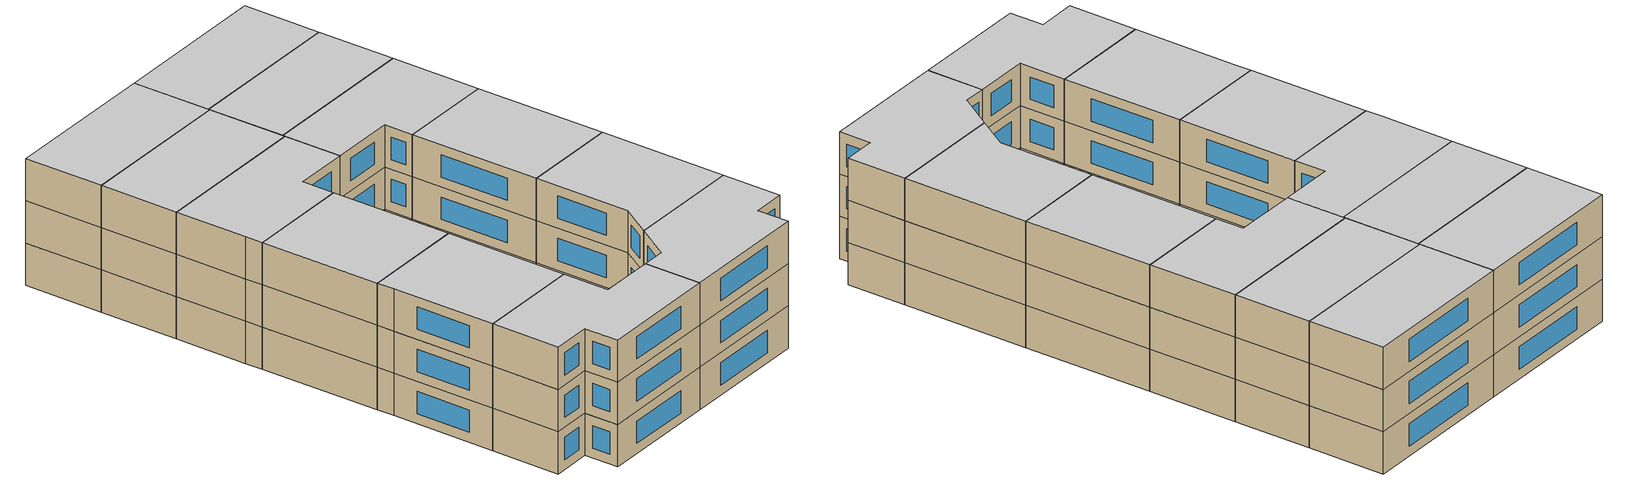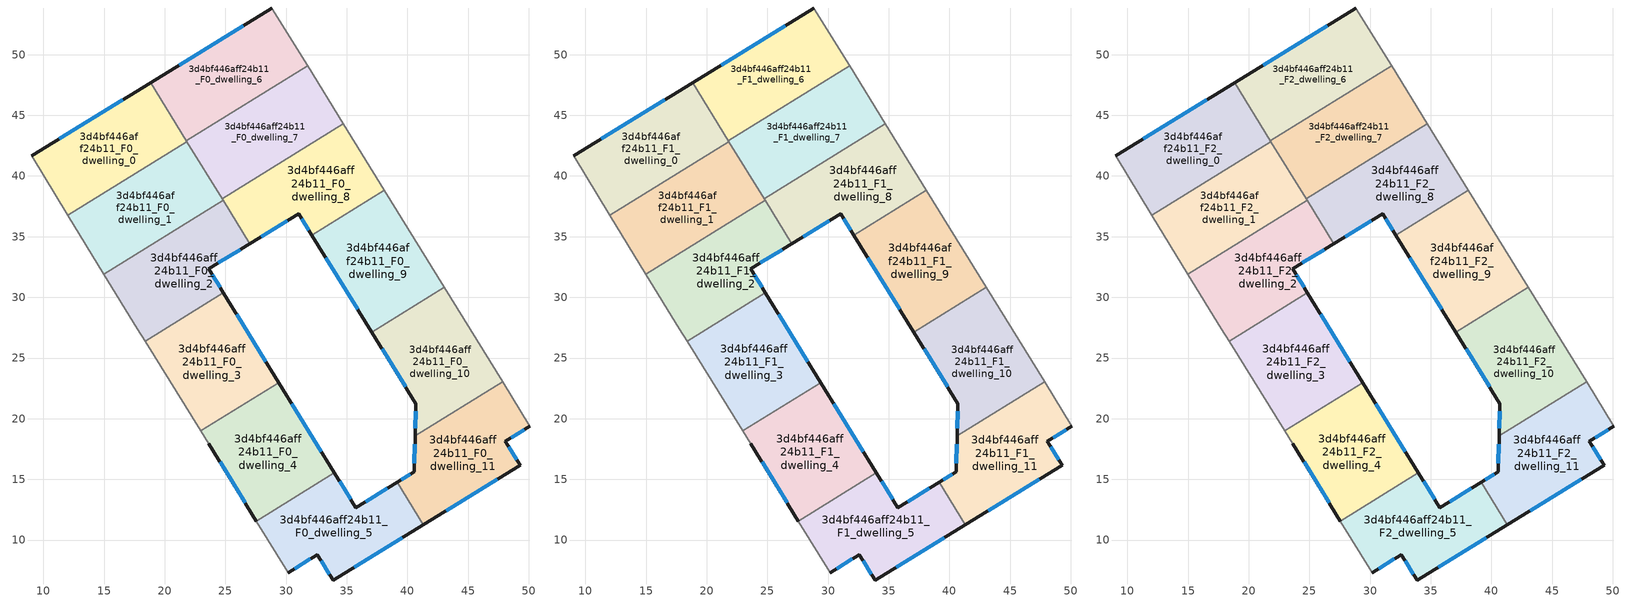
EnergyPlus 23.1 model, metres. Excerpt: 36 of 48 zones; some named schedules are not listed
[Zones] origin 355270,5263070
3d4bf446aff24b11_F0_dwelling_0
 floor ground (EU_floor_Construction): 18.84,47.7 21.83,42.84 12.01,36.78 9.03,41.66 z0
 wall outside (EU_wall_Construction): 18.84,47.7 9.03,41.66 z0:3
 wall to 3d4bf446aff24b11_F0_dwelling_1 (EU_wall_Construction): 12.01,36.78 21.83,42.84 z0:3
 wall adiabatic (EU_wall_Construction): 9.03,41.66 12.01,36.78 z0:3
 wall to 3d4bf446aff24b11_F0_dwelling_6 (EU_wall_Construction): 21.79,42.91 18.84,47.7 z0:3
 wall to 3d4bf446aff24b11_F0_dwelling_7 (EU_wall_Construction): 21.83,42.84 21.79,42.91 z0:3
 window (EU_Window_Construction): 16.53,46.28 11.33,43.08 z0.7:2.3
3d4bf446aff24b11_F0_dwelling_1
 floor ground (EU_floor_Construction): 21.83,42.84 24.83,37.99 14.99,31.92 12.01,36.78 z0
 wall adiabatic (EU_wall_Construction): 12.01,36.78 14.99,31.92 z0:3
 wall to 3d4bf446aff24b11_F0_dwelling_2 (EU_wall_Construction): 14.99,31.92 24.83,37.99 z0:3
 wall to 3d4bf446aff24b11_F0_dwelling_7 (EU_wall_Construction): 24.74,38.14 21.83,42.84 z0:3
 wall to 3d4bf446aff24b11_F0_dwelling_8 (EU_wall_Construction): 24.83,37.99 24.74,38.14 z0:3
3d4bf446aff24b11_F0_dwelling_10
 floor ground (EU_floor_Construction): 43.04,30.82 47.85,23.03 40.64,18.58 40.7,21.25 37.07,27.14 z0
 wall outside (EU_wall_Construction): 37.07,27.14 40.7,21.25 40.64,18.58 z0:3
 wall adiabatic (EU_wall_Construction): 47.85,23.03 43.04,30.82 z0:3
 wall to 3d4bf446aff24b11_F0_dwelling_11 (EU_wall_Construction): 40.64,18.58 47.85,23.03 z0:3
 wall to 3d4bf446aff24b11_F0_dwelling_9 (EU_wall_Construction): 43.04,30.82 37.07,27.14 z0:3
 window (EU_Window_Construction): 40.69,20.62 40.65,19.21 / 37.92,25.75 39.85,22.63 z0.7:2.3
3d4bf446aff24b11_F0_dwelling_11
 floor ground (EU_floor_Construction): 47.85,23.03 50.1,19.37 48.08,18.13 49.3,16.17 41.31,11.27 39.16,14.76 40.56,15.62 40.64,18.58 z0
 wall outside (EU_wall_Construction): 40.64,18.58 40.56,15.62 39.16,14.76 / 41.31,11.27 49.3,16.17 48.08,18.13 50.1,19.37 z0:3
 wall adiabatic (EU_wall_Construction): 50.1,19.37 47.85,23.03 z0:3
 wall to 3d4bf446aff24b11_F0_dwelling_5 (EU_wall_Construction): 39.16,14.76 41.31,11.27 z0:3
 window (EU_Window_Construction): 40.23,15.42 39.49,14.96 / 40.62,17.89 40.58,16.32 / 48.56,18.42 49.63,19.08 / 49.02,16.63 48.37,17.67 / 43.19,12.42 47.43,15.01 z0.7:2.3
3d4bf446aff24b11_F0_dwelling_2
 floor ground (EU_floor_Construction): 24.83,37.99 27.02,34.43 23.62,32.35 24.84,30.37 18.39,26.38 17.74,27.42 14.99,31.92 z0
 wall outside (EU_wall_Construction): 24.84,30.37 23.62,32.35 27.02,34.43 z0:3
 wall to 3d4bf446aff24b11_F0_dwelling_3 (EU_wall_Construction): 18.39,26.38 24.84,30.37 z0:3
 wall adiabatic (EU_wall_Construction): 14.99,31.92 17.74,27.42 18.39,26.38 z0:3
 wall to 3d4bf446aff24b11_F0_dwelling_8 (EU_wall_Construction): 27.02,34.43 24.83,37.99 z0:3
 window (EU_Window_Construction): 24.42,32.83 26.23,33.94 / 24.56,30.83 23.91,31.88 z0.7:2.3
3d4bf446aff24b11_F0_dwelling_3
 floor ground (EU_floor_Construction): 24.84,30.37 29.42,22.96 22.99,18.99 18.39,26.38 z0
 wall outside (EU_wall_Construction): 29.42,22.96 24.84,30.37 z0:3
 wall to 3d4bf446aff24b11_F0_dwelling_4 (EU_wall_Construction): 22.99,18.99 29.42,22.96 z0:3
 wall adiabatic (EU_wall_Construction): 18.39,26.38 22.99,18.99 z0:3
 window (EU_Window_Construction): 28.34,24.7 25.92,28.63 z0.7:2.3
3d4bf446aff24b11_F0_dwelling_4
 floor ground (EU_floor_Construction): 29.42,22.96 33.99,15.53 27.55,11.56 23.64,17.95 22.99,18.99 z0
 wall outside (EU_wall_Construction): 33.99,15.53 29.42,22.96 / 23.64,17.95 27.55,11.56 z0:3
 wall to 3d4bf446aff24b11_F0_dwelling_5 (EU_wall_Construction): 27.55,11.56 33.99,15.53 z0:3
 wall adiabatic (EU_wall_Construction): 22.99,18.99 23.64,17.95 z0:3
 window (EU_Window_Construction): 32.92,17.28 30.49,21.21 / 24.56,16.45 26.64,13.06 z0.7:2.3
3d4bf446aff24b11_F0_dwelling_5
 floor ground (EU_floor_Construction): 39.16,14.76 41.31,11.27 33.88,6.71 32.58,8.81 30.16,7.3 27.55,11.56 33.99,15.53 35.76,12.67 z0
 wall outside (EU_wall_Construction): 39.16,14.76 35.76,12.67 33.99,15.53 / 30.16,7.3 32.58,8.81 33.88,6.71 41.31,11.27 z0:3
 wall adiabatic (EU_wall_Construction): 27.55,11.56 30.16,7.3 z0:3
 window (EU_Window_Construction): 35.34,13.35 34.41,14.86 / 38.36,14.27 36.56,13.17 / 35.62,7.78 39.57,10.2 / 32.88,8.31 33.57,7.2 / 30.73,7.65 32.01,8.45 z0.7:2.3
3d4bf446aff24b11_F0_dwelling_6
 floor ground (EU_floor_Construction): 28.83,53.84 31.78,49.07 21.79,42.91 18.84,47.7 z0
 wall outside (EU_wall_Construction): 28.83,53.84 18.84,47.7 z0:3
 wall to 3d4bf446aff24b11_F0_dwelling_7 (EU_wall_Construction): 21.79,42.91 31.78,49.07 z0:3
 wall adiabatic (EU_wall_Construction): 31.78,49.07 28.83,53.84 z0:3
 window (EU_Window_Construction): 26.49,52.4 21.19,49.14 z0.7:2.3
3d4bf446aff24b11_F0_dwelling_7
 floor ground (EU_floor_Construction): 31.78,49.07 34.72,44.3 24.74,38.14 21.79,42.91 z0
 wall adiabatic (EU_wall_Construction): 34.72,44.3 31.78,49.07 z0:3
 wall to 3d4bf446aff24b11_F0_dwelling_8 (EU_wall_Construction): 24.74,38.14 34.72,44.3 z0:3
3d4bf446aff24b11_F0_dwelling_8
 floor ground (EU_floor_Construction): 34.72,44.3 38.11,38.81 32.14,35.12 31.04,36.89 27.02,34.43 24.74,38.14 z0
 wall outside (EU_wall_Construction): 27.02,34.43 31.04,36.89 32.14,35.12 z0:3
 wall adiabatic (EU_wall_Construction): 38.11,38.81 34.72,44.3 z0:3
 wall to 3d4bf446aff24b11_F0_dwelling_9 (EU_wall_Construction): 32.14,35.12 38.11,38.81 z0:3
 window (EU_Window_Construction): 31.3,36.47 31.88,35.54 / 27.97,35.01 30.1,36.31 z0.7:2.3
3d4bf446aff24b11_F0_dwelling_9
 floor ground (EU_floor_Construction): 38.11,38.81 43.04,30.82 37.07,27.14 32.14,35.12 z0
 wall outside (EU_wall_Construction): 32.14,35.12 37.07,27.14 z0:3
 wall adiabatic (EU_wall_Construction): 43.04,30.82 38.11,38.81 z0:3
 window (EU_Window_Construction): 33.29,33.25 35.91,29.01 z0.7:2.3
3d4bf446aff24b11_F1_dwelling_0
 floor to 3d4bf446aff24b11_F0_dwelling_0 (EU_floor_Construction): 18.84,47.7 21.83,42.84 12.01,36.78 9.03,41.66 z3
 wall outside (EU_wall_Construction): 18.84,47.7 9.03,41.66 z3:6
 wall to 3d4bf446aff24b11_F1_dwelling_1 (EU_wall_Construction): 12.01,36.78 21.83,42.84 z3:6
 wall adiabatic (EU_wall_Construction): 9.03,41.66 12.01,36.78 z3:6
 wall to 3d4bf446aff24b11_F1_dwelling_6 (EU_wall_Construction): 21.79,42.91 18.84,47.7 z3:6
 wall to 3d4bf446aff24b11_F1_dwelling_7 (EU_wall_Construction): 21.83,42.84 21.79,42.91 z3:6
 window (EU_Window_Construction): 16.53,46.28 11.33,43.08 z3.7:5.3
3d4bf446aff24b11_F1_dwelling_1
 floor to 3d4bf446aff24b11_F0_dwelling_1 (EU_floor_Construction): 21.83,42.84 24.83,37.99 14.99,31.92 12.01,36.78 z3
 wall adiabatic (EU_wall_Construction): 12.01,36.78 14.99,31.92 z3:6
 wall to 3d4bf446aff24b11_F1_dwelling_2 (EU_wall_Construction): 14.99,31.92 24.83,37.99 z3:6
 wall to 3d4bf446aff24b11_F1_dwelling_7 (EU_wall_Construction): 24.74,38.14 21.83,42.84 z3:6
 wall to 3d4bf446aff24b11_F1_dwelling_8 (EU_wall_Construction): 24.83,37.99 24.74,38.14 z3:6
3d4bf446aff24b11_F1_dwelling_10
 floor to 3d4bf446aff24b11_F0_dwelling_10 (EU_floor_Construction): 43.04,30.82 47.85,23.03 40.64,18.58 40.7,21.25 37.07,27.14 z3
 wall outside (EU_wall_Construction): 37.07,27.14 40.7,21.25 40.64,18.58 z3:6
 wall adiabatic (EU_wall_Construction): 47.85,23.03 43.04,30.82 z3:6
 wall to 3d4bf446aff24b11_F1_dwelling_11 (EU_wall_Construction): 40.64,18.58 47.85,23.03 z3:6
 wall to 3d4bf446aff24b11_F1_dwelling_9 (EU_wall_Construction): 43.04,30.82 37.07,27.14 z3:6
 window (EU_Window_Construction): 40.69,20.62 40.65,19.21 / 37.92,25.75 39.85,22.63 z3.7:5.3
3d4bf446aff24b11_F1_dwelling_11
 floor to 3d4bf446aff24b11_F0_dwelling_11 (EU_floor_Construction): 47.85,23.03 50.1,19.37 48.08,18.13 49.3,16.17 41.31,11.27 39.16,14.76 40.56,15.62 40.64,18.58 z3
 wall outside (EU_wall_Construction): 40.64,18.58 40.56,15.62 39.16,14.76 / 41.31,11.27 49.3,16.17 48.08,18.13 50.1,19.37 z3:6
 wall adiabatic (EU_wall_Construction): 50.1,19.37 47.85,23.03 z3:6
 wall to 3d4bf446aff24b11_F1_dwelling_5 (EU_wall_Construction): 39.16,14.76 41.31,11.27 z3:6
 window (EU_Window_Construction): 40.23,15.42 39.49,14.96 / 40.62,17.89 40.58,16.32 / 48.56,18.42 49.63,19.08 / 49.02,16.63 48.37,17.67 / 43.19,12.42 47.43,15.01 z3.7:5.3
3d4bf446aff24b11_F1_dwelling_2
 floor to 3d4bf446aff24b11_F0_dwelling_2 (EU_floor_Construction): 24.83,37.99 27.02,34.43 23.62,32.35 24.84,30.37 18.39,26.38 17.74,27.42 14.99,31.92 z3
 wall outside (EU_wall_Construction): 24.84,30.37 23.62,32.35 27.02,34.43 z3:6
 wall to 3d4bf446aff24b11_F1_dwelling_3 (EU_wall_Construction): 18.39,26.38 24.84,30.37 z3:6
 wall adiabatic (EU_wall_Construction): 14.99,31.92 17.74,27.42 18.39,26.38 z3:6
 wall to 3d4bf446aff24b11_F1_dwelling_8 (EU_wall_Construction): 27.02,34.43 24.83,37.99 z3:6
 window (EU_Window_Construction): 24.42,32.83 26.23,33.94 / 24.56,30.83 23.91,31.88 z3.7:5.3
3d4bf446aff24b11_F1_dwelling_3
 floor to 3d4bf446aff24b11_F0_dwelling_3 (EU_floor_Construction): 24.84,30.37 29.42,22.96 22.99,18.99 18.39,26.38 z3
 wall outside (EU_wall_Construction): 29.42,22.96 24.84,30.37 z3:6
 wall to 3d4bf446aff24b11_F1_dwelling_4 (EU_wall_Construction): 22.99,18.99 29.42,22.96 z3:6
 wall adiabatic (EU_wall_Construction): 18.39,26.38 22.99,18.99 z3:6
 window (EU_Window_Construction): 28.34,24.7 25.92,28.63 z3.7:5.3
3d4bf446aff24b11_F1_dwelling_4
 floor to 3d4bf446aff24b11_F0_dwelling_4 (EU_floor_Construction): 29.42,22.96 33.99,15.53 27.55,11.56 23.64,17.95 22.99,18.99 z3
 wall outside (EU_wall_Construction): 33.99,15.53 29.42,22.96 / 23.64,17.95 27.55,11.56 z3:6
 wall to 3d4bf446aff24b11_F1_dwelling_5 (EU_wall_Construction): 27.55,11.56 33.99,15.53 z3:6
 wall adiabatic (EU_wall_Construction): 22.99,18.99 23.64,17.95 z3:6
 window (EU_Window_Construction): 32.92,17.28 30.49,21.21 / 24.56,16.45 26.64,13.06 z3.7:5.3
3d4bf446aff24b11_F1_dwelling_5
 floor to 3d4bf446aff24b11_F0_dwelling_5 (EU_floor_Construction): 39.16,14.76 41.31,11.27 33.88,6.71 32.58,8.81 30.16,7.3 27.55,11.56 33.99,15.53 35.76,12.67 z3
 wall outside (EU_wall_Construction): 39.16,14.76 35.76,12.67 33.99,15.53 / 30.16,7.3 32.58,8.81 33.88,6.71 41.31,11.27 z3:6
 wall adiabatic (EU_wall_Construction): 27.55,11.56 30.16,7.3 z3:6
 window (EU_Window_Construction): 35.34,13.35 34.41,14.86 / 38.36,14.27 36.56,13.17 / 35.62,7.78 39.57,10.2 / 32.88,8.31 33.57,7.2 / 30.73,7.65 32.01,8.45 z3.7:5.3
3d4bf446aff24b11_F1_dwelling_6
 floor to 3d4bf446aff24b11_F0_dwelling_6 (EU_floor_Construction): 28.83,53.84 31.78,49.07 21.79,42.91 18.84,47.7 z3
 wall outside (EU_wall_Construction): 28.83,53.84 18.84,47.7 z3:6
 wall to 3d4bf446aff24b11_F1_dwelling_7 (EU_wall_Construction): 21.79,42.91 31.78,49.07 z3:6
 wall adiabatic (EU_wall_Construction): 31.78,49.07 28.83,53.84 z3:6
 window (EU_Window_Construction): 26.49,52.4 21.19,49.14 z3.7:5.3
3d4bf446aff24b11_F1_dwelling_7
 floor to 3d4bf446aff24b11_F0_dwelling_7 (EU_floor_Construction): 31.78,49.07 34.72,44.3 24.74,38.14 21.79,42.91 z3
 wall adiabatic (EU_wall_Construction): 34.72,44.3 31.78,49.07 z3:6
 wall to 3d4bf446aff24b11_F1_dwelling_8 (EU_wall_Construction): 24.74,38.14 34.72,44.3 z3:6
3d4bf446aff24b11_F1_dwelling_8
 floor to 3d4bf446aff24b11_F0_dwelling_8 (EU_floor_Construction): 34.72,44.3 38.11,38.81 32.14,35.12 31.04,36.89 27.02,34.43 24.74,38.14 z3
 wall outside (EU_wall_Construction): 27.02,34.43 31.04,36.89 32.14,35.12 z3:6
 wall adiabatic (EU_wall_Construction): 38.11,38.81 34.72,44.3 z3:6
 wall to 3d4bf446aff24b11_F1_dwelling_9 (EU_wall_Construction): 32.14,35.12 38.11,38.81 z3:6
 window (EU_Window_Construction): 31.3,36.47 31.88,35.54 / 27.97,35.01 30.1,36.31 z3.7:5.3
3d4bf446aff24b11_F1_dwelling_9
 floor to 3d4bf446aff24b11_F0_dwelling_9 (EU_floor_Construction): 38.11,38.81 43.04,30.82 37.07,27.14 32.14,35.12 z3
 wall outside (EU_wall_Construction): 32.14,35.12 37.07,27.14 z3:6
 wall adiabatic (EU_wall_Construction): 43.04,30.82 38.11,38.81 z3:6
 window (EU_Window_Construction): 33.29,33.25 35.91,29.01 z3.7:5.3
3d4bf446aff24b11_F2_dwelling_0
 floor to 3d4bf446aff24b11_F1_dwelling_0 (EU_floor_Construction): 18.84,47.7 21.83,42.84 12.01,36.78 9.03,41.66 z6
 wall outside (EU_wall_Construction): 18.84,47.7 9.03,41.66 z6:9
 wall to 3d4bf446aff24b11_F2_dwelling_1 (EU_wall_Construction): 12.01,36.78 21.83,42.84 z6:9
 wall adiabatic (EU_wall_Construction): 9.03,41.66 12.01,36.78 z6:9
 wall to 3d4bf446aff24b11_F2_dwelling_6 (EU_wall_Construction): 21.79,42.91 18.84,47.7 z6:9
 wall to 3d4bf446aff24b11_F2_dwelling_7 (EU_wall_Construction): 21.83,42.84 21.79,42.91 z6:9
 window (EU_Window_Construction): 16.53,46.28 11.33,43.08 z6.7:8.3
 ceiling to 3d4bf446aff24b11_F3_dwelling_0 (EU_floor_Construction): 21.83,42.84 18.84,47.7 9.03,41.66 12.01,36.78 z9
3d4bf446aff24b11_F2_dwelling_1
 floor to 3d4bf446aff24b11_F1_dwelling_1 (EU_floor_Construction): 21.83,42.84 24.83,37.99 14.99,31.92 12.01,36.78 z6
 wall adiabatic (EU_wall_Construction): 12.01,36.78 14.99,31.92 z6:9
 wall to 3d4bf446aff24b11_F2_dwelling_2 (EU_wall_Construction): 14.99,31.92 24.83,37.99 z6:9
 wall to 3d4bf446aff24b11_F2_dwelling_7 (EU_wall_Construction): 24.74,38.14 21.83,42.84 z6:9
 wall to 3d4bf446aff24b11_F2_dwelling_8 (EU_wall_Construction): 24.83,37.99 24.74,38.14 z6:9
 ceiling to 3d4bf446aff24b11_F3_dwelling_1 (EU_floor_Construction): 24.83,37.99 21.83,42.84 12.01,36.78 14.99,31.92 z9
3d4bf446aff24b11_F2_dwelling_10
 floor to 3d4bf446aff24b11_F1_dwelling_10 (EU_floor_Construction): 43.04,30.82 47.85,23.03 40.64,18.58 40.7,21.25 37.07,27.14 z6
 wall outside (EU_wall_Construction): 37.07,27.14 40.7,21.25 40.64,18.58 z6:9
 wall adiabatic (EU_wall_Construction): 47.85,23.03 43.04,30.82 z6:9
 wall to 3d4bf446aff24b11_F2_dwelling_11 (EU_wall_Construction): 40.64,18.58 47.85,23.03 z6:9
 wall to 3d4bf446aff24b11_F2_dwelling_9 (EU_wall_Construction): 43.04,30.82 37.07,27.14 z6:9
 window (EU_Window_Construction): 40.69,20.62 40.65,19.21 / 37.92,25.75 39.85,22.63 z6.7:8.3
 ceiling to 3d4bf446aff24b11_F3_dwelling_10 (EU_floor_Construction): 47.85,23.03 43.04,30.82 37.07,27.14 40.7,21.25 40.64,18.58 z9
3d4bf446aff24b11_F2_dwelling_11
 floor to 3d4bf446aff24b11_F1_dwelling_11 (EU_floor_Construction): 47.85,23.03 50.1,19.37 48.08,18.13 49.3,16.17 41.31,11.27 39.16,14.76 40.56,15.62 40.64,18.58 z6
 wall outside (EU_wall_Construction): 40.64,18.58 40.56,15.62 39.16,14.76 / 41.31,11.27 49.3,16.17 48.08,18.13 50.1,19.37 z6:9
 wall adiabatic (EU_wall_Construction): 50.1,19.37 47.85,23.03 z6:9
 wall to 3d4bf446aff24b11_F2_dwelling_5 (EU_wall_Construction): 39.16,14.76 41.31,11.27 z6:9
 window (EU_Window_Construction): 40.23,15.42 39.49,14.96 / 40.62,17.89 40.58,16.32 / 48.56,18.42 49.63,19.08 / 49.02,16.63 48.37,17.67 / 43.19,12.42 47.43,15.01 z6.7:8.3
 ceiling to 3d4bf446aff24b11_F3_dwelling_11 (EU_floor_Construction): 49.3,16.17 48.08,18.13 50.1,19.37 47.85,23.03 40.64,18.58 40.56,15.62 39.16,14.76 41.31,11.27 z9
3d4bf446aff24b11_F2_dwelling_2
 floor to 3d4bf446aff24b11_F1_dwelling_2 (EU_floor_Construction): 24.83,37.99 27.02,34.43 23.62,32.35 24.84,30.37 18.39,26.38 17.74,27.42 14.99,31.92 z6
 wall outside (EU_wall_Construction): 24.84,30.37 23.62,32.35 27.02,34.43 z6:9
 wall to 3d4bf446aff24b11_F2_dwelling_3 (EU_wall_Construction): 18.39,26.38 24.84,30.37 z6:9
 wall adiabatic (EU_wall_Construction): 14.99,31.92 17.74,27.42 18.39,26.38 z6:9
 wall to 3d4bf446aff24b11_F2_dwelling_8 (EU_wall_Construction): 27.02,34.43 24.83,37.99 z6:9
 window (EU_Window_Construction): 24.42,32.83 26.23,33.94 / 24.56,30.83 23.91,31.88 z6.7:8.3
 ceiling to 3d4bf446aff24b11_F3_dwelling_2 (EU_floor_Construction): 24.84,30.37 23.62,32.35 27.02,34.43 24.83,37.99 14.99,31.92 17.74,27.42 18.39,26.38 z9
3d4bf446aff24b11_F2_dwelling_3
 floor to 3d4bf446aff24b11_F1_dwelling_3 (EU_floor_Construction): 24.84,30.37 29.42,22.96 22.99,18.99 18.39,26.38 z6
 wall outside (EU_wall_Construction): 29.42,22.96 24.84,30.37 z6:9
 wall to 3d4bf446aff24b11_F2_dwelling_4 (EU_wall_Construction): 22.99,18.99 29.42,22.96 z6:9
 wall adiabatic (EU_wall_Construction): 18.39,26.38 22.99,18.99 z6:9
 window (EU_Window_Construction): 28.34,24.7 25.92,28.63 z6.7:8.3
 ceiling to 3d4bf446aff24b11_F3_dwelling_3 (EU_floor_Construction): 29.42,22.96 24.84,30.37 18.39,26.38 22.99,18.99 z9
3d4bf446aff24b11_F2_dwelling_4
 floor to 3d4bf446aff24b11_F1_dwelling_4 (EU_floor_Construction): 29.42,22.96 33.99,15.53 27.55,11.56 23.64,17.95 22.99,18.99 z6
 wall outside (EU_wall_Construction): 33.99,15.53 29.42,22.96 / 23.64,17.95 27.55,11.56 z6:9
 wall to 3d4bf446aff24b11_F2_dwelling_5 (EU_wall_Construction): 27.55,11.56 33.99,15.53 z6:9
 wall adiabatic (EU_wall_Construction): 22.99,18.99 23.64,17.95 z6:9
 window (EU_Window_Construction): 32.92,17.28 30.49,21.21 / 24.56,16.45 26.64,13.06 z6.7:8.3
 ceiling to 3d4bf446aff24b11_F3_dwelling_4 (EU_floor_Construction): 33.99,15.53 29.42,22.96 22.99,18.99 23.64,17.95 27.55,11.56 z9
3d4bf446aff24b11_F2_dwelling_5
 floor to 3d4bf446aff24b11_F1_dwelling_5 (EU_floor_Construction): 39.16,14.76 41.31,11.27 33.88,6.71 32.58,8.81 30.16,7.3 27.55,11.56 33.99,15.53 35.76,12.67 z6
 wall outside (EU_wall_Construction): 39.16,14.76 35.76,12.67 33.99,15.53 / 30.16,7.3 32.58,8.81 33.88,6.71 41.31,11.27 z6:9
 wall adiabatic (EU_wall_Construction): 27.55,11.56 30.16,7.3 z6:9
 window (EU_Window_Construction): 35.34,13.35 34.41,14.86 / 38.36,14.27 36.56,13.17 / 35.62,7.78 39.57,10.2 / 32.88,8.31 33.57,7.2 / 30.73,7.65 32.01,8.45 z6.7:8.3
 ceiling to 3d4bf446aff24b11_F3_dwelling_5 (EU_floor_Construction): 41.31,11.27 39.16,14.76 35.76,12.67 33.99,15.53 27.55,11.56 30.16,7.3 32.58,8.81 33.88,6.71 z9
3d4bf446aff24b11_F2_dwelling_6
 floor to 3d4bf446aff24b11_F1_dwelling_6 (EU_floor_Construction): 28.83,53.84 31.78,49.07 21.79,42.91 18.84,47.7 z6
 wall outside (EU_wall_Construction): 28.83,53.84 18.84,47.7 z6:9
 wall to 3d4bf446aff24b11_F2_dwelling_7 (EU_wall_Construction): 21.79,42.91 31.78,49.07 z6:9
 wall adiabatic (EU_wall_Construction): 31.78,49.07 28.83,53.84 z6:9
 window (EU_Window_Construction): 26.49,52.4 21.19,49.14 z6.7:8.3
 ceiling to 3d4bf446aff24b11_F3_dwelling_6 (EU_floor_Construction): 31.78,49.07 28.83,53.84 18.84,47.7 21.79,42.91 z9
3d4bf446aff24b11_F2_dwelling_7
 floor to 3d4bf446aff24b11_F1_dwelling_7 (EU_floor_Construction): 31.78,49.07 34.72,44.3 24.74,38.14 21.79,42.91 z6
 wall adiabatic (EU_wall_Construction): 34.72,44.3 31.78,49.07 z6:9
 wall to 3d4bf446aff24b11_F2_dwelling_8 (EU_wall_Construction): 24.74,38.14 34.72,44.3 z6:9
 ceiling to 3d4bf446aff24b11_F3_dwelling_7 (EU_floor_Construction): 34.72,44.3 31.78,49.07 21.79,42.91 24.74,38.14 z9
3d4bf446aff24b11_F2_dwelling_8
 floor to 3d4bf446aff24b11_F1_dwelling_8 (EU_floor_Construction): 34.72,44.3 38.11,38.81 32.14,35.12 31.04,36.89 27.02,34.43 24.74,38.14 z6
 wall outside (EU_wall_Construction): 27.02,34.43 31.04,36.89 32.14,35.12 z6:9
 wall adiabatic (EU_wall_Construction): 38.11,38.81 34.72,44.3 z6:9
 wall to 3d4bf446aff24b11_F2_dwelling_9 (EU_wall_Construction): 32.14,35.12 38.11,38.81 z6:9
 window (EU_Window_Construction): 31.3,36.47 31.88,35.54 / 27.97,35.01 30.1,36.31 z6.7:8.3
 ceiling to 3d4bf446aff24b11_F3_dwelling_8 (EU_floor_Construction): 38.11,38.81 34.72,44.3 24.74,38.14 27.02,34.43 31.04,36.89 32.14,35.12 z9
3d4bf446aff24b11_F2_dwelling_9
 floor to 3d4bf446aff24b11_F1_dwelling_9 (EU_floor_Construction): 38.11,38.81 43.04,30.82 37.07,27.14 32.14,35.12 z6
 wall outside (EU_wall_Construction): 32.14,35.12 37.07,27.14 z6:9
 wall adiabatic (EU_wall_Construction): 43.04,30.82 38.11,38.81 z6:9
 window (EU_Window_Construction): 33.29,33.25 35.91,29.01 z6.7:8.3
 ceiling to 3d4bf446aff24b11_F3_dwelling_9 (EU_floor_Construction): 43.04,30.82 38.11,38.81 32.14,35.12 37.07,27.14 z9
[Building]
EU S2 Campaign: North Axis=0; Terrain=City; Solar Distribution=FullExterior
[Site:Location]
Budapest.Ferenc.Liszt.Intl.AP: Latitude=47.437; Longitude=19.256; Time Zone=1; Elevation=185
[SizingPeriod:WeatherFileDays]
AnnualSizingPeriod: Begin Month=1; Begin Day of Month=1; End Month=12; End Day of Month=31; Day of Week for Start Day=Monday; Use Weather File Daylight Saving Period=No; Use Weather File Rain and Snow Indicators=No
[MATERIAL]
EU_InternalMass_Material: Roughness=MediumRough; Thickness=0.1; Conductivity=1; Density=1800; Specific Heat=900; Thermal Absorptance=0.9; Solar Absorptance=0.7; Visible Absorptance=0.7
[MATERIAL:NOMASS] Roughness=MediumRough; Thermal Absorptance=0.9; Solar Absorptance=0.7; Visible Absorptance=0.7
Name | Thermal Resistance
EU_wall_NoMass | 0.832559
EU_floor_NoMass | 0.872794
[WINDOWMATERIAL:SIMPLEGLAZINGSYSTEM]
EU_Window_SimpleGlazing: UFactor=2.79869; Solar Heat Gain Coefficient=0.75; Visible Transmittance=0.75
[CONSTRUCTION]
EU_wall_Construction: EU_wall_NoMass
EU_floor_Construction: EU_floor_NoMass
EU_Window_Construction: EU_Window_SimpleGlazing
EU_InternalMass_Construction: EU_InternalMass_Material
[ZONE] Type=1; Multiplier=1; Ceiling Height=autocalculate; Floor Area=autocalculate; Part of Total Floor Area=Yes
Name | Volume
3d4bf446aff24b11_F0_dwelling_0; 3d4bf446aff24b11_F1_dwelling_0; 3d4bf446aff24b11_F2_dwelling_0 | 197.625
3d4bf446aff24b11_F0_dwelling_1; 3d4bf446aff24b11_F1_dwelling_1; 3d4bf446aff24b11_F2_dwelling_1; 3d4bf446aff24b11_F0_dwelling_9; 3d4bf446aff24b11_F1_dwelling_9; 3d4bf446aff24b11_F2_dwelling_9 | 197.617
3d4bf446aff24b11_F0_dwelling_10; 3d4bf446aff24b11_F1_dwelling_10; 3d4bf446aff24b11_F2_dwelling_10 | 197.63
3d4bf446aff24b11_F0_dwelling_11; 3d4bf446aff24b11_F1_dwelling_11; 3d4bf446aff24b11_F2_dwelling_11 | 197.606
3d4bf446aff24b11_F0_dwelling_2; 3d4bf446aff24b11_F1_dwelling_2; 3d4bf446aff24b11_F2_dwelling_2 | 197.611
3d4bf446aff24b11_F0_dwelling_3; 3d4bf446aff24b11_F1_dwelling_3; 3d4bf446aff24b11_F2_dwelling_3 | 197.628
3d4bf446aff24b11_F0_dwelling_4; 3d4bf446aff24b11_F1_dwelling_4; 3d4bf446aff24b11_F2_dwelling_4 | 197.609
3d4bf446aff24b11_F0_dwelling_5; 3d4bf446aff24b11_F1_dwelling_5; 3d4bf446aff24b11_F2_dwelling_5 | 197.626
3d4bf446aff24b11_F0_dwelling_6; 3d4bf446aff24b11_F1_dwelling_6; 3d4bf446aff24b11_F2_dwelling_6 | 197.632
3d4bf446aff24b11_F0_dwelling_7; 3d4bf446aff24b11_F1_dwelling_7; 3d4bf446aff24b11_F2_dwelling_7 | 197.586
3d4bf446aff24b11_F0_dwelling_8; 3d4bf446aff24b11_F1_dwelling_8; 3d4bf446aff24b11_F2_dwelling_8 | 197.621
[INTERNALMASS] Construction=EU_InternalMass_Construction
Name | Zone or ZoneList | Surface Area
3d4bf446aff24b11_F0_dwelling_0_EU_InternalMass | 3d4bf446aff24b11_F0_dwelling_0 | 65.875
3d4bf446aff24b11_F0_dwelling_1_EU_InternalMass | 3d4bf446aff24b11_F0_dwelling_1 | 65.8723
3d4bf446aff24b11_F0_dwelling_2_EU_InternalMass | 3d4bf446aff24b11_F0_dwelling_2 | 65.8701
3d4bf446aff24b11_F0_dwelling_3_EU_InternalMass | 3d4bf446aff24b11_F0_dwelling_3 | 65.8761
3d4bf446aff24b11_F0_dwelling_4_EU_InternalMass | 3d4bf446aff24b11_F0_dwelling_4 | 65.8699
3d4bf446aff24b11_F0_dwelling_5_EU_InternalMass | 3d4bf446aff24b11_F0_dwelling_5 | 65.8755
3d4bf446aff24b11_F0_dwelling_6_EU_InternalMass | 3d4bf446aff24b11_F0_dwelling_6 | 65.877
3d4bf446aff24b11_F0_dwelling_7_EU_InternalMass | 3d4bf446aff24b11_F0_dwelling_7 | 65.8621
3d4bf446aff24b11_F0_dwelling_8_EU_InternalMass | 3d4bf446aff24b11_F0_dwelling_8 | 65.8737
3d4bf446aff24b11_F0_dwelling_9_EU_InternalMass | 3d4bf446aff24b11_F0_dwelling_9 | 65.8723
3d4bf446aff24b11_F0_dwelling_10_EU_InternalMass | 3d4bf446aff24b11_F0_dwelling_10 | 65.8768
3d4bf446aff24b11_F0_dwelling_11_EU_InternalMass | 3d4bf446aff24b11_F0_dwelling_11 | 65.8686
3d4bf446aff24b11_F1_dwelling_0_EU_InternalMass | 3d4bf446aff24b11_F1_dwelling_0 | 65.875
3d4bf446aff24b11_F1_dwelling_1_EU_InternalMass | 3d4bf446aff24b11_F1_dwelling_1 | 65.8723
3d4bf446aff24b11_F1_dwelling_2_EU_InternalMass | 3d4bf446aff24b11_F1_dwelling_2 | 65.8701
3d4bf446aff24b11_F1_dwelling_3_EU_InternalMass | 3d4bf446aff24b11_F1_dwelling_3 | 65.8761
3d4bf446aff24b11_F1_dwelling_4_EU_InternalMass | 3d4bf446aff24b11_F1_dwelling_4 | 65.8699
3d4bf446aff24b11_F1_dwelling_5_EU_InternalMass | 3d4bf446aff24b11_F1_dwelling_5 | 65.8755
3d4bf446aff24b11_F1_dwelling_6_EU_InternalMass | 3d4bf446aff24b11_F1_dwelling_6 | 65.877
3d4bf446aff24b11_F1_dwelling_7_EU_InternalMass | 3d4bf446aff24b11_F1_dwelling_7 | 65.8621
3d4bf446aff24b11_F1_dwelling_8_EU_InternalMass | 3d4bf446aff24b11_F1_dwelling_8 | 65.8737
3d4bf446aff24b11_F1_dwelling_9_EU_InternalMass | 3d4bf446aff24b11_F1_dwelling_9 | 65.8723
3d4bf446aff24b11_F1_dwelling_10_EU_InternalMass | 3d4bf446aff24b11_F1_dwelling_10 | 65.8768
3d4bf446aff24b11_F1_dwelling_11_EU_InternalMass | 3d4bf446aff24b11_F1_dwelling_11 | 65.8686
3d4bf446aff24b11_F2_dwelling_0_EU_InternalMass | 3d4bf446aff24b11_F2_dwelling_0 | 65.875
3d4bf446aff24b11_F2_dwelling_1_EU_InternalMass | 3d4bf446aff24b11_F2_dwelling_1 | 65.8723
3d4bf446aff24b11_F2_dwelling_2_EU_InternalMass | 3d4bf446aff24b11_F2_dwelling_2 | 65.8701
3d4bf446aff24b11_F2_dwelling_3_EU_InternalMass | 3d4bf446aff24b11_F2_dwelling_3 | 65.8761
3d4bf446aff24b11_F2_dwelling_4_EU_InternalMass | 3d4bf446aff24b11_F2_dwelling_4 | 65.8699
3d4bf446aff24b11_F2_dwelling_5_EU_InternalMass | 3d4bf446aff24b11_F2_dwelling_5 | 65.8755
3d4bf446aff24b11_F2_dwelling_6_EU_InternalMass | 3d4bf446aff24b11_F2_dwelling_6 | 65.877
3d4bf446aff24b11_F2_dwelling_7_EU_InternalMass | 3d4bf446aff24b11_F2_dwelling_7 | 65.8621
3d4bf446aff24b11_F2_dwelling_8_EU_InternalMass | 3d4bf446aff24b11_F2_dwelling_8 | 65.8737
3d4bf446aff24b11_F2_dwelling_9_EU_InternalMass | 3d4bf446aff24b11_F2_dwelling_9 | 65.8723
3d4bf446aff24b11_F2_dwelling_10_EU_InternalMass | 3d4bf446aff24b11_F2_dwelling_10 | 65.8768
3d4bf446aff24b11_F2_dwelling_11_EU_InternalMass | 3d4bf446aff24b11_F2_dwelling_11 | 65.8686
[OTHEREQUIPMENT] Fuel Type=Electricity; Design Level Calculation Method=Watts/Area; Power per Zone Floor Area=1; Fraction Latent=0; Fraction Radiant=0; Fraction Lost=0; Carbon Dioxide Generation Rate=0; EndUse Subcategory=EU_Step8_InternalGains
Name | Zone or ZoneList or Space or SpaceList | Schedule
EU_Step8_InternalGain_3d4bf446aff24b11_F0_dwelling_0_f000 | 3d4bf446aff24b11_F0_dwelling_0 | EU_Step8_GainSchedule_3d4bf446aff24b11_F0_dwelling_0_f000
EU_Step8_InternalGain_3d4bf446aff24b11_F0_dwelling_1_f000 | 3d4bf446aff24b11_F0_dwelling_1 | EU_Step8_GainSchedule_3d4bf446aff24b11_F0_dwelling_1_f000
EU_Step8_InternalGain_3d4bf446aff24b11_F0_dwelling_2_f000 | 3d4bf446aff24b11_F0_dwelling_2 | EU_Step8_GainSchedule_3d4bf446aff24b11_F0_dwelling_2_f000
EU_Step8_InternalGain_3d4bf446aff24b11_F0_dwelling_3_f000 | 3d4bf446aff24b11_F0_dwelling_3 | EU_Step8_GainSchedule_3d4bf446aff24b11_F0_dwelling_3_f000
EU_Step8_InternalGain_3d4bf446aff24b11_F0_dwelling_4_f000 | 3d4bf446aff24b11_F0_dwelling_4 | EU_Step8_GainSchedule_3d4bf446aff24b11_F0_dwelling_4_f000
EU_Step8_InternalGain_3d4bf446aff24b11_F0_dwelling_5_f000 | 3d4bf446aff24b11_F0_dwelling_5 | EU_Step8_GainSchedule_3d4bf446aff24b11_F0_dwelling_5_f000
EU_Step8_InternalGain_3d4bf446aff24b11_F0_dwelling_6_f000 | 3d4bf446aff24b11_F0_dwelling_6 | EU_Step8_GainSchedule_3d4bf446aff24b11_F0_dwelling_6_f000
EU_Step8_InternalGain_3d4bf446aff24b11_F0_dwelling_7_f000 | 3d4bf446aff24b11_F0_dwelling_7 | EU_Step8_GainSchedule_3d4bf446aff24b11_F0_dwelling_7_f000
EU_Step8_InternalGain_3d4bf446aff24b11_F0_dwelling_8_f000 | 3d4bf446aff24b11_F0_dwelling_8 | EU_Step8_GainSchedule_3d4bf446aff24b11_F0_dwelling_8_f000
EU_Step8_InternalGain_3d4bf446aff24b11_F0_dwelling_9_f000 | 3d4bf446aff24b11_F0_dwelling_9 | EU_Step8_GainSchedule_3d4bf446aff24b11_F0_dwelling_9_f000
EU_Step8_InternalGain_3d4bf446aff24b11_F0_dwelling_10_f000 | 3d4bf446aff24b11_F0_dwelling_10 | EU_Step8_GainSchedule_3d4bf446aff24b11_F0_dwelling_10_f000
EU_Step8_InternalGain_3d4bf446aff24b11_F0_dwelling_11_f000 | 3d4bf446aff24b11_F0_dwelling_11 | EU_Step8_GainSchedule_3d4bf446aff24b11_F0_dwelling_11_f000
EU_Step8_InternalGain_3d4bf446aff24b11_F1_dwelling_0_f000 | 3d4bf446aff24b11_F1_dwelling_0 | EU_Step8_GainSchedule_3d4bf446aff24b11_F1_dwelling_0_f000
EU_Step8_InternalGain_3d4bf446aff24b11_F1_dwelling_1_f000 | 3d4bf446aff24b11_F1_dwelling_1 | EU_Step8_GainSchedule_3d4bf446aff24b11_F1_dwelling_1_f000
EU_Step8_InternalGain_3d4bf446aff24b11_F1_dwelling_2_f000 | 3d4bf446aff24b11_F1_dwelling_2 | EU_Step8_GainSchedule_3d4bf446aff24b11_F1_dwelling_2_f000
EU_Step8_InternalGain_3d4bf446aff24b11_F1_dwelling_3_f000 | 3d4bf446aff24b11_F1_dwelling_3 | EU_Step8_GainSchedule_3d4bf446aff24b11_F1_dwelling_3_f000
EU_Step8_InternalGain_3d4bf446aff24b11_F1_dwelling_4_f000 | 3d4bf446aff24b11_F1_dwelling_4 | EU_Step8_GainSchedule_3d4bf446aff24b11_F1_dwelling_4_f000
EU_Step8_InternalGain_3d4bf446aff24b11_F1_dwelling_5_f000 | 3d4bf446aff24b11_F1_dwelling_5 | EU_Step8_GainSchedule_3d4bf446aff24b11_F1_dwelling_5_f000
EU_Step8_InternalGain_3d4bf446aff24b11_F1_dwelling_6_f000 | 3d4bf446aff24b11_F1_dwelling_6 | EU_Step8_GainSchedule_3d4bf446aff24b11_F1_dwelling_6_f000
EU_Step8_InternalGain_3d4bf446aff24b11_F1_dwelling_7_f000 | 3d4bf446aff24b11_F1_dwelling_7 | EU_Step8_GainSchedule_3d4bf446aff24b11_F1_dwelling_7_f000
EU_Step8_InternalGain_3d4bf446aff24b11_F1_dwelling_8_f000 | 3d4bf446aff24b11_F1_dwelling_8 | EU_Step8_GainSchedule_3d4bf446aff24b11_F1_dwelling_8_f000
EU_Step8_InternalGain_3d4bf446aff24b11_F1_dwelling_9_f000 | 3d4bf446aff24b11_F1_dwelling_9 | EU_Step8_GainSchedule_3d4bf446aff24b11_F1_dwelling_9_f000
EU_Step8_InternalGain_3d4bf446aff24b11_F1_dwelling_10_f000 | 3d4bf446aff24b11_F1_dwelling_10 | EU_Step8_GainSchedule_3d4bf446aff24b11_F1_dwelling_10_f000
EU_Step8_InternalGain_3d4bf446aff24b11_F1_dwelling_11_f000 | 3d4bf446aff24b11_F1_dwelling_11 | EU_Step8_GainSchedule_3d4bf446aff24b11_F1_dwelling_11_f000
EU_Step8_InternalGain_3d4bf446aff24b11_F2_dwelling_0_f000 | 3d4bf446aff24b11_F2_dwelling_0 | EU_Step8_GainSchedule_3d4bf446aff24b11_F2_dwelling_0_f000
EU_Step8_InternalGain_3d4bf446aff24b11_F2_dwelling_1_f000 | 3d4bf446aff24b11_F2_dwelling_1 | EU_Step8_GainSchedule_3d4bf446aff24b11_F2_dwelling_1_f000
EU_Step8_InternalGain_3d4bf446aff24b11_F2_dwelling_2_f000 | 3d4bf446aff24b11_F2_dwelling_2 | EU_Step8_GainSchedule_3d4bf446aff24b11_F2_dwelling_2_f000
EU_Step8_InternalGain_3d4bf446aff24b11_F2_dwelling_3_f000 | 3d4bf446aff24b11_F2_dwelling_3 | EU_Step8_GainSchedule_3d4bf446aff24b11_F2_dwelling_3_f000
EU_Step8_InternalGain_3d4bf446aff24b11_F2_dwelling_4_f000 | 3d4bf446aff24b11_F2_dwelling_4 | EU_Step8_GainSchedule_3d4bf446aff24b11_F2_dwelling_4_f000
EU_Step8_InternalGain_3d4bf446aff24b11_F2_dwelling_5_f000 | 3d4bf446aff24b11_F2_dwelling_5 | EU_Step8_GainSchedule_3d4bf446aff24b11_F2_dwelling_5_f000
EU_Step8_InternalGain_3d4bf446aff24b11_F2_dwelling_6_f000 | 3d4bf446aff24b11_F2_dwelling_6 | EU_Step8_GainSchedule_3d4bf446aff24b11_F2_dwelling_6_f000
EU_Step8_InternalGain_3d4bf446aff24b11_F2_dwelling_7_f000 | 3d4bf446aff24b11_F2_dwelling_7 | EU_Step8_GainSchedule_3d4bf446aff24b11_F2_dwelling_7_f000
EU_Step8_InternalGain_3d4bf446aff24b11_F2_dwelling_8_f000 | 3d4bf446aff24b11_F2_dwelling_8 | EU_Step8_GainSchedule_3d4bf446aff24b11_F2_dwelling_8_f000
EU_Step8_InternalGain_3d4bf446aff24b11_F2_dwelling_9_f000 | 3d4bf446aff24b11_F2_dwelling_9 | EU_Step8_GainSchedule_3d4bf446aff24b11_F2_dwelling_9_f000
EU_Step8_InternalGain_3d4bf446aff24b11_F2_dwelling_10_f000 | 3d4bf446aff24b11_F2_dwelling_10 | EU_Step8_GainSchedule_3d4bf446aff24b11_F2_dwelling_10_f000
EU_Step8_InternalGain_3d4bf446aff24b11_F2_dwelling_11_f000 | 3d4bf446aff24b11_F2_dwelling_11 | EU_Step8_GainSchedule_3d4bf446aff24b11_F2_dwelling_11_f000
[ZONEVENTILATION:DESIGNFLOWRATE] Schedule=EU_AlwaysOn; Design Flow Rate Calculation Method=AirChanges/Hour; Air Changes per Hour=0.475469; Ventilation Type=Natural; Fan Pressure Rise=0; Fan Total Efficiency=1; Constant Term Coefficient=1; Temperature Term Coefficient=0; Velocity Term Coefficient=0; Velocity Squared Term Coefficient=0; Minimum Indoor Temperature=-100; Maximum Indoor Temperature=100; Delta Temperature=-100; Minimum Outdoor Temperature=-100; Maximum Outdoor Temperature=100; Maximum Wind Speed=40
Name | Zone or ZoneList or Space or SpaceList
EU_ConstantAir_3d4bf446aff24b11_F0_dwelling_0 | 3d4bf446aff24b11_F0_dwelling_0
EU_ConstantAir_3d4bf446aff24b11_F0_dwelling_1 | 3d4bf446aff24b11_F0_dwelling_1
EU_ConstantAir_3d4bf446aff24b11_F0_dwelling_2 | 3d4bf446aff24b11_F0_dwelling_2
EU_ConstantAir_3d4bf446aff24b11_F0_dwelling_3 | 3d4bf446aff24b11_F0_dwelling_3
EU_ConstantAir_3d4bf446aff24b11_F0_dwelling_4 | 3d4bf446aff24b11_F0_dwelling_4
EU_ConstantAir_3d4bf446aff24b11_F0_dwelling_5 | 3d4bf446aff24b11_F0_dwelling_5
EU_ConstantAir_3d4bf446aff24b11_F0_dwelling_6 | 3d4bf446aff24b11_F0_dwelling_6
EU_ConstantAir_3d4bf446aff24b11_F0_dwelling_7 | 3d4bf446aff24b11_F0_dwelling_7
EU_ConstantAir_3d4bf446aff24b11_F0_dwelling_8 | 3d4bf446aff24b11_F0_dwelling_8
EU_ConstantAir_3d4bf446aff24b11_F0_dwelling_9 | 3d4bf446aff24b11_F0_dwelling_9
EU_ConstantAir_3d4bf446aff24b11_F0_dwelling_10 | 3d4bf446aff24b11_F0_dwelling_10
EU_ConstantAir_3d4bf446aff24b11_F0_dwelling_11 | 3d4bf446aff24b11_F0_dwelling_11
EU_ConstantAir_3d4bf446aff24b11_F1_dwelling_0 | 3d4bf446aff24b11_F1_dwelling_0
EU_ConstantAir_3d4bf446aff24b11_F1_dwelling_1 | 3d4bf446aff24b11_F1_dwelling_1
EU_ConstantAir_3d4bf446aff24b11_F1_dwelling_2 | 3d4bf446aff24b11_F1_dwelling_2
EU_ConstantAir_3d4bf446aff24b11_F1_dwelling_3 | 3d4bf446aff24b11_F1_dwelling_3
EU_ConstantAir_3d4bf446aff24b11_F1_dwelling_4 | 3d4bf446aff24b11_F1_dwelling_4
EU_ConstantAir_3d4bf446aff24b11_F1_dwelling_5 | 3d4bf446aff24b11_F1_dwelling_5
EU_ConstantAir_3d4bf446aff24b11_F1_dwelling_6 | 3d4bf446aff24b11_F1_dwelling_6
EU_ConstantAir_3d4bf446aff24b11_F1_dwelling_7 | 3d4bf446aff24b11_F1_dwelling_7
EU_ConstantAir_3d4bf446aff24b11_F1_dwelling_8 | 3d4bf446aff24b11_F1_dwelling_8
EU_ConstantAir_3d4bf446aff24b11_F1_dwelling_9 | 3d4bf446aff24b11_F1_dwelling_9
EU_ConstantAir_3d4bf446aff24b11_F1_dwelling_10 | 3d4bf446aff24b11_F1_dwelling_10
EU_ConstantAir_3d4bf446aff24b11_F1_dwelling_11 | 3d4bf446aff24b11_F1_dwelling_11
EU_ConstantAir_3d4bf446aff24b11_F2_dwelling_0 | 3d4bf446aff24b11_F2_dwelling_0
EU_ConstantAir_3d4bf446aff24b11_F2_dwelling_1 | 3d4bf446aff24b11_F2_dwelling_1
EU_ConstantAir_3d4bf446aff24b11_F2_dwelling_2 | 3d4bf446aff24b11_F2_dwelling_2
EU_ConstantAir_3d4bf446aff24b11_F2_dwelling_3 | 3d4bf446aff24b11_F2_dwelling_3
EU_ConstantAir_3d4bf446aff24b11_F2_dwelling_4 | 3d4bf446aff24b11_F2_dwelling_4
EU_ConstantAir_3d4bf446aff24b11_F2_dwelling_5 | 3d4bf446aff24b11_F2_dwelling_5
EU_ConstantAir_3d4bf446aff24b11_F2_dwelling_6 | 3d4bf446aff24b11_F2_dwelling_6
EU_ConstantAir_3d4bf446aff24b11_F2_dwelling_7 | 3d4bf446aff24b11_F2_dwelling_7
EU_ConstantAir_3d4bf446aff24b11_F2_dwelling_8 | 3d4bf446aff24b11_F2_dwelling_8
EU_ConstantAir_3d4bf446aff24b11_F2_dwelling_9 | 3d4bf446aff24b11_F2_dwelling_9
EU_ConstantAir_3d4bf446aff24b11_F2_dwelling_10 | 3d4bf446aff24b11_F2_dwelling_10
EU_ConstantAir_3d4bf446aff24b11_F2_dwelling_11 | 3d4bf446aff24b11_F2_dwelling_11
[HVACTEMPLATE:ZONE:IDEALLOADSAIRSYSTEM] System Availability Schedule=EU_AlwaysOn; Maximum Heating Supply Air Temperature=50; Minimum Cooling Supply Air Temperature=13; Maximum Heating Supply Air Humidity Ratio=0.0156; Minimum Cooling Supply Air Humidity Ratio=0.0077; Heating Limit=NoLimit; Cooling Limit=NoLimit; Heating Availability Schedule=EU_AlwaysOn; Cooling Availability Schedule=EU_CoolingOff; Dehumidification Control Type=ConstantSensibleHeatRatio; Cooling Sensible Heat Ratio=0.7; Dehumidification Setpoint=60; Humidification Control Type=None; Humidification Setpoint=30; Outdoor Air Method=None; Outdoor Air Flow Rate per Person=0.00944; Outdoor Air Flow Rate per Zone Floor Area=0; Outdoor Air Flow Rate per Zone=0; Demand Controlled Ventilation Type=None; Outdoor Air Economizer Type=NoEconomizer; Heat Recovery Type=None; Sensible Heat Recovery Effectiveness=0.7; Latent Heat Recovery Effectiveness=0.65
Name | Template Thermostat
3d4bf446aff24b11_F0_dwelling_0 | EU_HeatOnly_3d4bf446aff24b11_F0_dwelling_0
3d4bf446aff24b11_F0_dwelling_1 | EU_HeatOnly_3d4bf446aff24b11_F0_dwelling_1
3d4bf446aff24b11_F0_dwelling_2 | EU_HeatOnly_3d4bf446aff24b11_F0_dwelling_2
3d4bf446aff24b11_F0_dwelling_3 | EU_HeatOnly_3d4bf446aff24b11_F0_dwelling_3
3d4bf446aff24b11_F0_dwelling_4 | EU_HeatOnly_3d4bf446aff24b11_F0_dwelling_4
3d4bf446aff24b11_F0_dwelling_5 | EU_HeatOnly_3d4bf446aff24b11_F0_dwelling_5
3d4bf446aff24b11_F0_dwelling_6 | EU_HeatOnly_3d4bf446aff24b11_F0_dwelling_6
3d4bf446aff24b11_F0_dwelling_7 | EU_HeatOnly_3d4bf446aff24b11_F0_dwelling_7
3d4bf446aff24b11_F0_dwelling_8 | EU_HeatOnly_3d4bf446aff24b11_F0_dwelling_8
3d4bf446aff24b11_F0_dwelling_9 | EU_HeatOnly_3d4bf446aff24b11_F0_dwelling_9
3d4bf446aff24b11_F0_dwelling_10 | EU_HeatOnly_3d4bf446aff24b11_F0_dwelling_10
3d4bf446aff24b11_F0_dwelling_11 | EU_HeatOnly_3d4bf446aff24b11_F0_dwelling_11
3d4bf446aff24b11_F1_dwelling_0 | EU_HeatOnly_3d4bf446aff24b11_F1_dwelling_0
3d4bf446aff24b11_F1_dwelling_1 | EU_HeatOnly_3d4bf446aff24b11_F1_dwelling_1
3d4bf446aff24b11_F1_dwelling_2 | EU_HeatOnly_3d4bf446aff24b11_F1_dwelling_2
3d4bf446aff24b11_F1_dwelling_3 | EU_HeatOnly_3d4bf446aff24b11_F1_dwelling_3
3d4bf446aff24b11_F1_dwelling_4 | EU_HeatOnly_3d4bf446aff24b11_F1_dwelling_4
3d4bf446aff24b11_F1_dwelling_5 | EU_HeatOnly_3d4bf446aff24b11_F1_dwelling_5
3d4bf446aff24b11_F1_dwelling_6 | EU_HeatOnly_3d4bf446aff24b11_F1_dwelling_6
3d4bf446aff24b11_F1_dwelling_7 | EU_HeatOnly_3d4bf446aff24b11_F1_dwelling_7
3d4bf446aff24b11_F1_dwelling_8 | EU_HeatOnly_3d4bf446aff24b11_F1_dwelling_8
3d4bf446aff24b11_F1_dwelling_9 | EU_HeatOnly_3d4bf446aff24b11_F1_dwelling_9
3d4bf446aff24b11_F1_dwelling_10 | EU_HeatOnly_3d4bf446aff24b11_F1_dwelling_10
3d4bf446aff24b11_F1_dwelling_11 | EU_HeatOnly_3d4bf446aff24b11_F1_dwelling_11
3d4bf446aff24b11_F2_dwelling_0 | EU_HeatOnly_3d4bf446aff24b11_F2_dwelling_0
3d4bf446aff24b11_F2_dwelling_1 | EU_HeatOnly_3d4bf446aff24b11_F2_dwelling_1
3d4bf446aff24b11_F2_dwelling_2 | EU_HeatOnly_3d4bf446aff24b11_F2_dwelling_2
3d4bf446aff24b11_F2_dwelling_3 | EU_HeatOnly_3d4bf446aff24b11_F2_dwelling_3
3d4bf446aff24b11_F2_dwelling_4 | EU_HeatOnly_3d4bf446aff24b11_F2_dwelling_4
3d4bf446aff24b11_F2_dwelling_5 | EU_HeatOnly_3d4bf446aff24b11_F2_dwelling_5
3d4bf446aff24b11_F2_dwelling_6 | EU_HeatOnly_3d4bf446aff24b11_F2_dwelling_6
3d4bf446aff24b11_F2_dwelling_7 | EU_HeatOnly_3d4bf446aff24b11_F2_dwelling_7
3d4bf446aff24b11_F2_dwelling_8 | EU_HeatOnly_3d4bf446aff24b11_F2_dwelling_8
3d4bf446aff24b11_F2_dwelling_9 | EU_HeatOnly_3d4bf446aff24b11_F2_dwelling_9
3d4bf446aff24b11_F2_dwelling_10 | EU_HeatOnly_3d4bf446aff24b11_F2_dwelling_10
3d4bf446aff24b11_F2_dwelling_11 | EU_HeatOnly_3d4bf446aff24b11_F2_dwelling_11
[SIZING:ZONE] Zone Cooling Design Supply Air Temperature Input Method=SupplyAirTemperature; Zone Cooling Design Supply Air Temperature=13; Zone Heating Design Supply Air Temperature Input Method=SupplyAirTemperature; Zone Heating Design Supply Air Temperature=50; Zone Cooling Design Supply Air Humidity Ratio=0.008; Zone Heating Design Supply Air Humidity Ratio=0.008; Cooling Design Air Flow Method=DesignDay; Cooling Design Air Flow Rate=0; Cooling Minimum Air Flow per Zone Floor Area=0.000762; Cooling Minimum Air Flow=0; Cooling Minimum Air Flow Fraction=0.2; Heating Design Air Flow Method=DesignDay; Heating Design Air Flow Rate=0; Heating Maximum Air Flow per Zone Floor Area=0.002032; Heating Maximum Air Flow=0.141576; Heating Maximum Air Flow Fraction=0.3; Account for Dedicated Outdoor Air System=No; Dedicated Outdoor Air System Control Strategy=NeutralSupplyAir; Dedicated Outdoor Air Low Setpoint Temperature for Design=autosize; Dedicated Outdoor Air High Setpoint Temperature for Design=autosize; Zone Load Sizing Method=Sensible Load Only No Latent Load; Zone Latent Cooling Design Supply Air Humidity Ratio Input Method=HumidityRatioDifference; Zone Cooling Design Supply Air Humidity Ratio Difference=0.005; Zone Latent Heating Design Supply Air Humidity Ratio Input Method=HumidityRatioDifference; Zone Humidification Design Supply Air Humidity Ratio Difference=0.005
3d4bf446aff24b11_F0_dwelling_0; 3d4bf446aff24b11_F0_dwelling_1; 3d4bf446aff24b11_F0_dwelling_2; 3d4bf446aff24b11_F0_dwelling_3; 3d4bf446aff24b11_F0_dwelling_4; 3d4bf446aff24b11_F0_dwelling_5; 3d4bf446aff24b11_F0_dwelling_6; 3d4bf446aff24b11_F0_dwelling_7; 3d4bf446aff24b11_F0_dwelling_8; 3d4bf446aff24b11_F0_dwelling_9; 3d4bf446aff24b11_F0_dwelling_10; 3d4bf446aff24b11_F0_dwelling_11; 3d4bf446aff24b11_F1_dwelling_0; 3d4bf446aff24b11_F1_dwelling_1; 3d4bf446aff24b11_F1_dwelling_2; 3d4bf446aff24b11_F1_dwelling_3; 3d4bf446aff24b11_F1_dwelling_4; 3d4bf446aff24b11_F1_dwelling_5; 3d4bf446aff24b11_F1_dwelling_6; 3d4bf446aff24b11_F1_dwelling_7; 3d4bf446aff24b11_F1_dwelling_8; 3d4bf446aff24b11_F1_dwelling_9; 3d4bf446aff24b11_F1_dwelling_10; 3d4bf446aff24b11_F1_dwelling_11; 3d4bf446aff24b11_F2_dwelling_0; 3d4bf446aff24b11_F2_dwelling_1; 3d4bf446aff24b11_F2_dwelling_2; 3d4bf446aff24b11_F2_dwelling_3; 3d4bf446aff24b11_F2_dwelling_4; 3d4bf446aff24b11_F2_dwelling_5; 3d4bf446aff24b11_F2_dwelling_6; 3d4bf446aff24b11_F2_dwelling_7; 3d4bf446aff24b11_F2_dwelling_8; 3d4bf446aff24b11_F2_dwelling_9; 3d4bf446aff24b11_F2_dwelling_10; 3d4bf446aff24b11_F2_dwelling_11
[SCHEDULE:FILE] Column Number=1; Rows to Skip at Top=0; Number of Hours of Data=8760; Column Separator=Comma; Interpolate to Timestep=No; Minutes per Item=60; Adjust Schedule for Daylight Savings=Yes
Name | File
EU_Step8_GainSchedule_3d4bf446aff24b11_F0_dwelling_0_f000 | ../../schedules/3d4bf446aff24b11/3d4bf446aff24b11_F0_dwelling_0_f000_gain.csv
EU_Step8_GainSchedule_3d4bf446aff24b11_F0_dwelling_1_f000 | ../../schedules/3d4bf446aff24b11/3d4bf446aff24b11_F0_dwelling_1_f000_gain.csv
EU_Step8_GainSchedule_3d4bf446aff24b11_F0_dwelling_2_f000 | ../../schedules/3d4bf446aff24b11/3d4bf446aff24b11_F0_dwelling_2_f000_gain.csv
EU_Step8_GainSchedule_3d4bf446aff24b11_F0_dwelling_3_f000 | ../../schedules/3d4bf446aff24b11/3d4bf446aff24b11_F0_dwelling_3_f000_gain.csv
EU_Step8_GainSchedule_3d4bf446aff24b11_F0_dwelling_4_f000 | ../../schedules/3d4bf446aff24b11/3d4bf446aff24b11_F0_dwelling_4_f000_gain.csv
EU_Step8_GainSchedule_3d4bf446aff24b11_F0_dwelling_5_f000 | ../../schedules/3d4bf446aff24b11/3d4bf446aff24b11_F0_dwelling_5_f000_gain.csv
EU_Step8_GainSchedule_3d4bf446aff24b11_F0_dwelling_6_f000 | ../../schedules/3d4bf446aff24b11/3d4bf446aff24b11_F0_dwelling_6_f000_gain.csv
EU_Step8_GainSchedule_3d4bf446aff24b11_F0_dwelling_7_f000 | ../../schedules/3d4bf446aff24b11/3d4bf446aff24b11_F0_dwelling_7_f000_gain.csv
EU_Step8_GainSchedule_3d4bf446aff24b11_F0_dwelling_8_f000 | ../../schedules/3d4bf446aff24b11/3d4bf446aff24b11_F0_dwelling_8_f000_gain.csv
EU_Step8_GainSchedule_3d4bf446aff24b11_F0_dwelling_9_f000 | ../../schedules/3d4bf446aff24b11/3d4bf446aff24b11_F0_dwelling_9_f000_gain.csv
EU_Step8_GainSchedule_3d4bf446aff24b11_F0_dwelling_10_f000 | ../../schedules/3d4bf446aff24b11/3d4bf446aff24b11_F0_dwelling_10_f000_gain.csv
EU_Step8_GainSchedule_3d4bf446aff24b11_F0_dwelling_11_f000 | ../../schedules/3d4bf446aff24b11/3d4bf446aff24b11_F0_dwelling_11_f000_gain.csv
EU_Step8_GainSchedule_3d4bf446aff24b11_F1_dwelling_0_f000 | ../../schedules/3d4bf446aff24b11/3d4bf446aff24b11_F1_dwelling_0_f000_gain.csv
EU_Step8_GainSchedule_3d4bf446aff24b11_F1_dwelling_1_f000 | ../../schedules/3d4bf446aff24b11/3d4bf446aff24b11_F1_dwelling_1_f000_gain.csv
EU_Step8_GainSchedule_3d4bf446aff24b11_F1_dwelling_2_f000 | ../../schedules/3d4bf446aff24b11/3d4bf446aff24b11_F1_dwelling_2_f000_gain.csv
EU_Step8_GainSchedule_3d4bf446aff24b11_F1_dwelling_3_f000 | ../../schedules/3d4bf446aff24b11/3d4bf446aff24b11_F1_dwelling_3_f000_gain.csv
EU_Step8_GainSchedule_3d4bf446aff24b11_F1_dwelling_4_f000 | ../../schedules/3d4bf446aff24b11/3d4bf446aff24b11_F1_dwelling_4_f000_gain.csv
EU_Step8_GainSchedule_3d4bf446aff24b11_F1_dwelling_5_f000 | ../../schedules/3d4bf446aff24b11/3d4bf446aff24b11_F1_dwelling_5_f000_gain.csv
